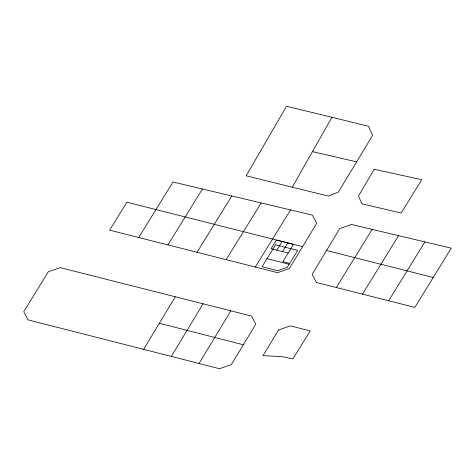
<?xml version="1.0" encoding="UTF-8"?>
<svg xmlns="http://www.w3.org/2000/svg" width="475" height="475" viewBox="0 0 475 475"><rect width="100%" height="100%" fill="white"/><g stroke="black" fill="none" stroke-linecap="round" stroke-linejoin="round"><path stroke-width="0.71" d="M292.368 187.049L331.948 117.289L368.553 126.291L372.59 135.428L338.319 192.114L328.367 196.11L246.133 175.809L286.544 106.281L331.948 117.289M143.598 349.339L219.539 368.719L231.361 364.622L255.793 324.182L251.471 316.047L60.206 267.633L48.373 271.718L23.75 311.689L28.013 319.853L143.598 349.339L175.334 296.774M203.104 303.798L171.321 356.422M230.844 310.834L199.031 363.494M302.599 246.644L289.382 268.547L277.572 272.662L109.648 230.155L126.884 202.202L302.599 246.644L316.748 223.232L312.324 215.122L173.007 181.996L138.748 237.512M326.521 250.485L312.128 274.366L316.457 282.5L414.817 307.402L451.25 248.182L351.5 224.449L339.714 228.635L326.521 250.485L433.331 277.531M388.663 300.788L424.905 241.906M202.433 188.997L167.93 244.898M231.776 195.973L197.048 252.273M261.161 202.956L226.159 259.647M336.282 287.517L372.186 229.366M362.484 294.15L398.567 235.648M255.271 267.027L290.54 209.944M276.812 250.129L282.156 241.484M282.506 251.572L287.844 242.927M312.318 151.614L356.755 161.88M288.194 253.015L271.118 248.686L276.462 240.041L293.538 244.364L282.857 261.654L289.691 263.387M267.027 258.649L289.156 264.248M243.354 344.773L159.463 323.303M374.146 169.254L358.453 196.169L362.087 203.876L401.179 212.996L421.788 179.716L374.146 169.254M278.546 330L263.031 355.68L281.568 356.594L292.921 358.863L310.187 330.915L290.35 325.886L278.546 330M275.577 244.815L262.04 266.73L277.691 270.691L287.227 267.372L297.7 250.414L275.577 244.815"/></g></svg>
